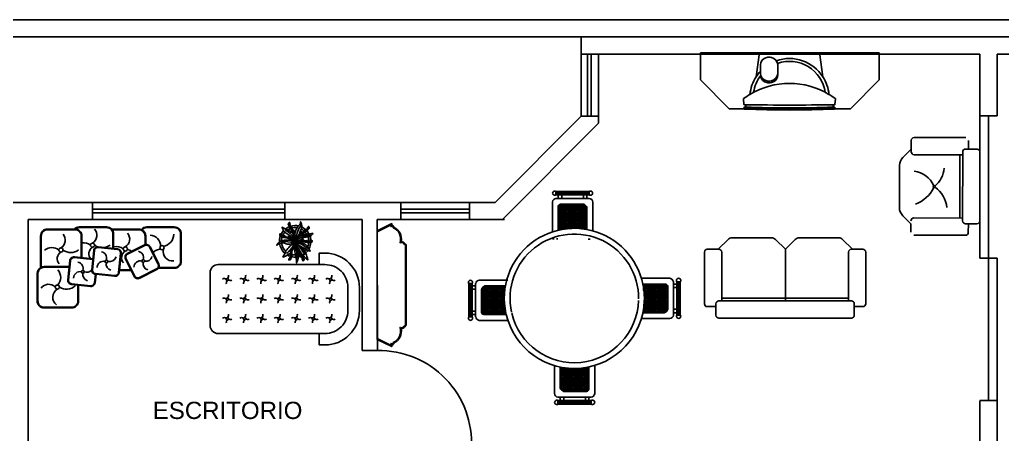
# Model space of a CAD drawing. Extents: x 130 to 509, y 87 to 225.
# Drawn here: x 335.22 to 343.78, y 142.11 to 145.71 of the extents above; entities that cross this region are included whole.
import ezdxf

# ---------------------------------------------------------------- set-up
doc = ezdxf.new("R2010")
doc.units = 0
doc.header["$LTSCALE"] = 7
for name, color, linetype in [('02', 2, 'CONTINUOUS'), ('03', 3, 'CONTINUOUS'), ('06', 6, 'CONTINUOUS'), ('20', 2, 'CONTINUOUS')]:
    doc.layers.add(name, color=color, linetype=linetype)
doc.styles.add('ARIAL', font='arial.ttf', dxfattribs={"height": 0.075})

msp = doc.modelspace()

# ---------------------------------------------------------------- linework, layer by layer
at = {"layer": '02'}
for p, q in [((343.4636, 144.6876), (343.0136, 144.6886)), ((342.9886, 144.6637), (342.9884, 144.5826)), ((343.4884, 144.5875), (343.4886, 144.6625)), ((342.987, 144.5859), (342.9161, 144.5153)), ((342.9884, 144.5826), (342.9883, 144.5637)), ((343.0133, 144.5386), (343.4383, 144.5376)), ((343.4126, 144.5377), (343.4113, 143.9877)), ((343.4376, 144.5626), (343.4363, 143.9626)), ((343.4887, 144.5875), (343.4627, 144.5876)), ((343.5627, 144.5872), (343.4887, 144.5875)), ((343.5863, 143.9623), (343.5876, 144.5622)), ((342.8867, 144.4447), (342.8858, 144.0789)), ((342.9862, 143.9366), (342.915, 144.0082)), ((342.986, 143.8637), (342.9862, 143.9366)), ((343.0113, 143.9886), (343.4363, 143.9876)), ((343.4612, 143.9376), (343.4862, 143.9375)), ((343.4862, 143.9375), (343.486, 143.8625)), ((343.4862, 143.9375), (343.5612, 143.9374)), ((343.461, 143.8376), (343.011, 143.8386))]:
    msp.add_line(p, q, dxfattribs=at)
msp.add_circle((343.1885, 144.2608), 0.00869, dxfattribs=at)
for centre, radius, start, end in [((343.0136, 144.6636), 0.025, 89.87005, 179.87005), ((342.9867, 144.4444), 0.1, 134.87005, 179.87005), ((343.0133, 144.5636), 0.025, 179.87005, 269.87005), ((343.4626, 144.5626), 0.025, 89.81168, 179.87005), ((343.5626, 144.5622), 0.025, 359.87005, 89.81168), ((342.9853, 144.1783), 0.2193, 24.36303, 82.32776), ((343.0442, 144.4441), 0.2333, 310.33661, 354.29057), ((343.0568, 144.0557), 0.2437, 5.79607, 55.25506), ((342.9304, 144.3742), 0.2819, 289.76113, 334.49819), ((342.9858, 144.0787), 0.1, 179.87005, 224.87005), ((343.0113, 143.9636), 0.025, 89.87005, 179.87005), ((343.4613, 143.9626), 0.025, 179.87005, 269.87005), ((343.5613, 143.9624), 0.025, 269.87005, 359.87005), ((343.461, 143.8626), 0.025, 269.87005, 359.87005)]:
    msp.add_arc(centre, radius, start, end, dxfattribs=at)
at = {"layer": '03'}
for p, q in [((340.1695, 145.4141), (340.1695, 144.8741)), ((340.1995, 145.4141), (340.1995, 144.8741)), ((343.5864, 144.8786), (343.5864, 143.6391)), ((343.6614, 142.3996), (343.6614, 144.8786)), ((343.6614, 144.8786), (343.6614, 143.6391)), ((335.8549, 144.0641), (337.532, 144.0641)), ((335.8549, 144.0341), (337.532, 144.0341)), ((338.5415, 144.0641), (339.1415, 144.0641)), ((338.5415, 144.0341), (339.1415, 144.0341)), ((343.6614, 143.6391), (343.5864, 143.6391)), ((343.6239, 143.6391), (343.7364, 143.6391)), ((343.7364, 142.3996), (343.7364, 143.6391))]:
    msp.add_line(p, q, dxfattribs=at)
at = {"layer": '06'}
for p, q in [((323.6564, 145.7141), (348.7064, 145.7141)), ((332.2264, 145.5641), (348.5564, 145.5641)), ((340.1144, 145.5641), (340.1144, 145.4141)), ((340.1144, 145.4141), (340.2647, 145.4141)), ((340.2644, 145.4141), (343.5864, 145.4141)), ((343.5864, 144.8786), (343.5864, 145.4141)), ((343.7364, 145.4141), (346.5864, 145.4141)), ((343.7364, 144.8786), (343.7364, 145.4141)), ((339.3644, 144.1241), (340.1144, 144.8741)), ((340.1144, 144.8741), (340.2647, 144.8741)), ((340.2644, 144.8741), (340.2644, 144.812)), ((343.7364, 144.8786), (343.5864, 144.8786)), ((339.4265, 143.9741), (340.2644, 144.812)), ((335.8549, 144.1241), (332.2264, 144.1241)), ((335.8549, 143.9741), (335.8549, 144.1241)), ((337.532, 143.9741), (337.532, 144.1241)), ((338.5415, 144.1241), (337.532, 144.1241)), ((338.5415, 143.9741), (338.5415, 144.1241)), ((339.1415, 143.9741), (339.1415, 144.1241)), ((339.3644, 144.1241), (339.1415, 144.1241)), ((335.8549, 143.9741), (335.2964, 143.9741)), ((335.2964, 143.9741), (335.2964, 141.8441)), ((338.2064, 143.9741), (337.532, 143.9741)), ((338.2064, 143.9741), (338.2064, 142.8341)), ((338.5415, 143.9741), (338.3364, 143.9741)), ((339.4265, 143.9741), (339.1415, 143.9741)), ((339.445, 143.9741), (339.1415, 143.9741)), ((338.3364, 142.8341), (338.2064, 142.8341)), ((343.5864, 142.3996), (343.7364, 142.3996)), ((343.5864, 141.8613), (343.5864, 142.3969)), ((343.7364, 141.8641), (343.7364, 142.3996))]:
    msp.add_line(p, q, dxfattribs=at)
at = {"layer": '20'}
for p, q in [((340.1144, 145.4141), (340.1144, 144.8741)), ((340.2647, 144.8741), (340.2647, 145.4141)), ((342.7093, 145.426), (341.1515, 145.426)), ((341.1515, 145.426), (341.1515, 145.1891)), ((341.6363, 145.216), (341.663, 145.4087)), ((341.6804, 145.4258), (341.6804, 145.4141)), ((341.6854, 145.4141), (341.6804, 145.4141)), ((341.6854, 145.4141), (341.6854, 145.426)), ((341.6954, 145.426), (341.6854, 145.426)), ((341.6954, 145.426), (341.6954, 145.4141)), ((341.7004, 145.4141), (341.6954, 145.4141)), ((341.7004, 145.4141), (341.7004, 145.426)), ((341.7104, 145.426), (341.7004, 145.426)), ((341.7104, 145.426), (341.7104, 145.4141)), ((341.7154, 145.4141), (341.7104, 145.4141)), ((341.7154, 145.4141), (341.7154, 145.426)), ((341.7254, 145.426), (341.7154, 145.426)), ((341.7254, 145.4141), (341.7254, 145.426)), ((341.7304, 145.4141), (341.7254, 145.4141)), ((341.7304, 145.4141), (341.7304, 145.426)), ((341.7404, 145.426), (341.7304, 145.426)), ((341.7404, 145.4141), (341.7404, 145.426)), ((341.7454, 145.4141), (341.7404, 145.4141)), ((341.7454, 145.4141), (341.7454, 145.426)), ((341.7554, 145.426), (341.7454, 145.426)), ((341.7554, 145.4141), (341.7554, 145.426)), ((341.7604, 145.4141), (341.7554, 145.4141)), ((341.7604, 145.4141), (341.7604, 145.426)), ((341.7704, 145.426), (341.7604, 145.426)), ((341.7704, 145.4141), (341.7704, 145.426)), ((341.7754, 145.4141), (341.7704, 145.4141)), ((341.7754, 145.4141), (341.7754, 145.426)), ((341.7854, 145.426), (341.7754, 145.426)), ((341.7854, 145.4141), (341.7854, 145.426)), ((341.7904, 145.4141), (341.7854, 145.4141)), ((341.7904, 145.4141), (341.7904, 145.426)), ((341.8004, 145.426), (341.7904, 145.426)), ((341.8004, 145.4141), (341.8004, 145.426)), ((341.8054, 145.4141), (341.8004, 145.4141)), ((341.8054, 145.4141), (341.8054, 145.426)), ((341.8154, 145.426), (341.8054, 145.426)), ((341.8154, 145.4141), (341.8154, 145.426)), ((341.8204, 145.4141), (341.8154, 145.4141)), ((341.8204, 145.4141), (341.8204, 145.426)), ((341.8304, 145.426), (341.8204, 145.426)), ((341.8304, 145.4141), (341.8304, 145.426)), ((341.8354, 145.4141), (341.8304, 145.4141)), ((341.8354, 145.4141), (341.8354, 145.426)), ((341.8454, 145.426), (341.8354, 145.426)), ((341.8454, 145.4141), (341.8454, 145.426)), ((341.8504, 145.4141), (341.8454, 145.4141)), ((341.8504, 145.4141), (341.8504, 145.426)), ((341.8604, 145.426), (341.8504, 145.426)), ((341.8604, 145.4141), (341.8604, 145.426)), ((341.8654, 145.4141), (341.8604, 145.4141)), ((341.8654, 145.4141), (341.8654, 145.426)), ((341.8754, 145.426), (341.8654, 145.426)), ((341.8754, 145.4141), (341.8754, 145.426)), ((341.8804, 145.4141), (341.8754, 145.4141)), ((341.8804, 145.4141), (341.8804, 145.426)), ((341.8904, 145.426), (341.8804, 145.426)), ((341.8904, 145.4141), (341.8904, 145.426)), ((341.8954, 145.4141), (341.8904, 145.4141)), ((341.8954, 145.4141), (341.8954, 145.426)), ((341.9054, 145.426), (341.8954, 145.426)), ((341.9054, 145.4141), (341.9054, 145.426)), ((341.9104, 145.4141), (341.9054, 145.4141)), ((341.9104, 145.4141), (341.9104, 145.426)), ((341.9204, 145.426), (341.9104, 145.426)), ((341.9204, 145.4141), (341.9204, 145.426)), ((341.9254, 145.4141), (341.9204, 145.4141)), ((341.9254, 145.4141), (341.9254, 145.426)), ((341.9354, 145.426), (341.9254, 145.426)), ((341.9354, 145.4141), (341.9354, 145.426)), ((341.9404, 145.4141), (341.9354, 145.4141)), ((341.9404, 145.4141), (341.9404, 145.426)), ((341.9504, 145.426), (341.9404, 145.426)), ((341.9504, 145.4141), (341.9504, 145.426)), ((341.9554, 145.4141), (341.9504, 145.4141)), ((341.9554, 145.4141), (341.9554, 145.426)), ((341.9654, 145.426), (341.9554, 145.426)), ((341.9654, 145.4141), (341.9654, 145.426)), ((341.9654, 145.4141), (341.9654, 145.426)), ((341.9704, 145.4141), (341.9654, 145.4141)), ((341.9704, 145.4141), (341.9704, 145.426)), ((341.9804, 145.426), (341.9704, 145.426)), ((341.9804, 145.4141), (341.9804, 145.426)), ((341.9854, 145.4141), (341.9804, 145.4141)), ((341.9854, 145.4141), (341.9854, 145.426)), ((341.9954, 145.426), (341.9854, 145.426)), ((341.9954, 145.4141), (341.9954, 145.426)), ((342.0004, 145.4141), (341.9954, 145.4141)), ((342.0004, 145.4141), (342.0004, 145.426)), ((342.0104, 145.426), (342.0004, 145.426)), ((342.0104, 145.4141), (342.0104, 145.426)), ((342.0154, 145.4141), (342.0104, 145.4141)), ((342.0154, 145.4141), (342.0154, 145.426)), ((342.0254, 145.426), (342.0154, 145.426)), ((342.0254, 145.4141), (342.0254, 145.426)), ((342.0304, 145.4141), (342.0254, 145.4141)), ((342.0304, 145.4141), (342.0304, 145.426)), ((342.0404, 145.426), (342.0304, 145.426)), ((342.0404, 145.4141), (342.0404, 145.426)), ((342.0454, 145.4141), (342.0404, 145.4141)), ((342.0454, 145.4141), (342.0454, 145.426)), ((342.0554, 145.426), (342.0454, 145.426)), ((342.0554, 145.4141), (342.0554, 145.426)), ((342.0604, 145.4141), (342.0554, 145.4141)), ((342.0604, 145.4141), (342.0604, 145.426)), ((342.0704, 145.426), (342.0604, 145.426)), ((342.0704, 145.4141), (342.0704, 145.426)), ((342.0754, 145.4141), (342.0704, 145.4141)), ((342.0754, 145.4141), (342.0754, 145.426)), ((342.0854, 145.426), (342.0754, 145.426)), ((342.0854, 145.4141), (342.0854, 145.426)), ((342.0904, 145.4141), (342.0854, 145.4141)), ((342.0904, 145.4141), (342.0904, 145.426)), ((342.1004, 145.426), (342.0904, 145.426)), ((342.1004, 145.4141), (342.1004, 145.426)), ((342.1054, 145.4141), (342.1004, 145.4141)), ((342.1054, 145.4141), (342.1054, 145.426)), ((342.1154, 145.426), (342.1054, 145.426)), ((342.1154, 145.4141), (342.1154, 145.426)), ((342.1204, 145.4141), (342.1154, 145.4141)), ((342.1204, 145.4141), (342.1204, 145.426)), ((342.1304, 145.426), (342.1204, 145.426)), ((342.1304, 145.4141), (342.1304, 145.426)), ((342.1354, 145.4141), (342.1304, 145.4141)), ((342.1354, 145.4141), (342.1354, 145.426)), ((342.1454, 145.426), (342.1354, 145.426)), ((342.1454, 145.4141), (342.1454, 145.426)), ((342.1504, 145.4141), (342.1454, 145.4141)), ((342.1504, 145.4141), (342.1504, 145.426)), ((342.1604, 145.426), (342.1504, 145.426)), ((342.1604, 145.4141), (342.1604, 145.426)), ((342.1654, 145.4141), (342.1604, 145.4141)), ((342.1654, 145.4141), (342.1654, 145.426)), ((342.1654, 145.426), (342.1754, 145.426)), ((342.173, 145.426), (342.1729, 145.426)), ((342.1754, 145.4141), (342.1754, 145.426)), ((342.1804, 145.4141), (342.1754, 145.4141)), ((342.1804, 145.4141), (342.1804, 145.4246)), ((342.2195, 145.216), (342.1928, 145.4087)), ((342.7093, 145.1891), (342.7093, 145.426)), ((341.6754, 145.3178), (341.6754, 145.2498)), ((341.8254, 145.3178), (341.8254, 145.2498)), ((341.8274, 145.3296), (341.8274, 145.2372)), ((341.1515, 145.1891), (341.4015, 144.9391)), ((342.4593, 144.9391), (342.7093, 145.1891)), ((341.528, 145.0259), (341.5313, 144.9758)), ((342.3278, 145.0259), (342.3245, 144.9758)), ((341.4015, 144.9391), (342.4593, 144.9391)), ((341.5328, 144.9519), (341.5338, 144.9378)), ((341.5464, 144.974), (341.5477, 144.954)), ((342.3094, 144.974), (342.308, 144.954)), ((342.3229, 144.9518), (342.322, 144.9378)), ((340.2644, 144.8741), (340.2644, 144.8141)), ((339.8938, 144.1891), (339.8938, 144.2191)), ((339.8938, 144.2191), (340.1838, 144.2191)), ((339.8938, 144.2181), (340.1838, 144.2181)), ((339.8938, 144.2171), (340.1838, 144.2171)), ((339.8938, 144.2141), (340.1838, 144.2141)), ((339.8938, 144.2091), (340.1838, 144.2091)), ((339.8938, 144.1991), (340.1838, 144.1991)), ((339.8938, 144.1941), (340.1838, 144.1941)), ((339.8938, 144.1911), (340.1838, 144.1911)), ((339.8938, 144.1901), (340.1838, 144.1901)), ((339.8938, 144.1891), (340.1838, 144.1891)), ((339.9138, 144.1591), (339.9138, 144.1891)), ((339.9438, 144.1591), (339.9438, 144.1891)), ((340.1338, 144.1591), (340.1338, 144.1891)), ((340.1638, 144.1591), (340.1638, 144.1891)), ((340.1838, 144.1891), (340.1838, 144.2191)), ((335.8549, 144.1241), (337.532, 144.1241)), ((338.5415, 144.1241), (339.1415, 144.1241)), ((339.8638, 143.8682), (339.8638, 144.1291)), ((339.8938, 144.1591), (340.1838, 144.1591)), ((339.9138, 143.8822), (339.9138, 144.0888)), ((339.9155, 144.0941), (340.1551, 144.0941)), ((339.9238, 143.8845), (339.9238, 144.1046)), ((339.9341, 144.1091), (340.1338, 144.1091)), ((339.9388, 143.8876), (339.9388, 144.1091)), ((339.9538, 143.8902), (339.9538, 144.1091)), ((339.9688, 143.8925), (339.9688, 144.1091)), ((339.9838, 143.8945), (339.9838, 144.1091)), ((339.9988, 143.896), (339.9988, 144.1091)), ((340.0138, 143.8972), (340.0138, 144.1091)), ((340.0288, 143.898), (340.0288, 144.1091)), ((340.0438, 143.8984), (340.0438, 144.1091)), ((340.0588, 143.8984), (340.0588, 144.1091)), ((340.0738, 143.8981), (340.0738, 144.1091)), ((340.0888, 143.8974), (340.0888, 144.1091)), ((340.1038, 143.8964), (340.1038, 144.1091)), ((340.1188, 143.895), (340.1188, 144.1091)), ((340.1338, 143.8932), (340.1338, 144.1091)), ((340.1488, 143.891), (340.1488, 144.1004)), ((340.2138, 143.877), (340.2138, 144.1291)), ((339.9138, 144.0791), (340.1638, 144.0791)), ((339.9138, 144.0641), (340.1638, 144.0641)), ((339.9138, 144.0491), (340.1638, 144.0491)), ((339.9138, 144.0341), (340.1638, 144.0341)), ((339.9138, 144.0191), (340.1638, 144.0191)), ((339.9138, 144.0041), (340.1638, 144.0041)), ((340.1638, 143.8884), (340.1638, 144.0791)), ((335.8549, 143.9741), (337.532, 143.9741)), ((337.438, 143.9741), (337.438, 143.9741)), ((338.1546, 143.9741), (338.1292, 143.9741)), ((338.3364, 143.9741), (338.3375, 142.8341)), ((338.5415, 143.9741), (339.1415, 143.9741)), ((339.9138, 143.9891), (340.1638, 143.9891)), ((339.9138, 143.9741), (340.1638, 143.9741)), ((339.9138, 143.9591), (340.1638, 143.9591)), ((339.9138, 143.9441), (340.1638, 143.9441)), ((339.9138, 143.9291), (340.1638, 143.9291)), ((339.9138, 143.9141), (340.1638, 143.9141)), ((339.9138, 143.8991), (340.1638, 143.8991)), ((339.8648, 143.8074), (339.8772, 143.8074)), ((339.8978, 143.8074), (339.9102, 143.8074)), ((340.1741, 143.8032), (340.1906, 143.8032)), ((341.3072, 143.7158), (341.3932, 143.8019)), ((341.7707, 143.8165), (341.4286, 143.8165)), ((341.8922, 143.7158), (341.8061, 143.8019)), ((341.8922, 143.7158), (341.9782, 143.8019)), ((342.3557, 143.8165), (342.0136, 143.8165)), ((342.4772, 143.7158), (342.3911, 143.8019)), ((341.1872, 143.2415), (341.1872, 143.6915)), ((341.2122, 143.7165), (341.3122, 143.7165)), ((341.3372, 143.6915), (341.3372, 143.2665)), ((341.8922, 143.2665), (341.8922, 143.7158)), ((342.4422, 143.6915), (342.4422, 143.2665)), ((342.5672, 143.7165), (342.4672, 143.7165)), ((342.5922, 143.2415), (342.5922, 143.6915)), ((339.164, 143.4173), (339.134, 143.4173)), ((339.134, 143.1273), (339.134, 143.4173)), ((339.135, 143.1273), (339.135, 143.4173)), ((339.136, 143.1273), (339.136, 143.4173)), ((339.139, 143.1273), (339.139, 143.4173)), ((339.144, 143.1273), (339.144, 143.4173)), ((339.154, 143.1273), (339.154, 143.4173)), ((339.159, 143.1273), (339.159, 143.4173)), ((339.162, 143.1273), (339.162, 143.4173)), ((339.163, 143.1273), (339.163, 143.4173)), ((339.164, 143.1273), (339.164, 143.4173)), ((339.194, 143.3973), (339.164, 143.3973)), ((339.194, 143.1273), (339.194, 143.4173)), ((339.4731, 143.4473), (339.224, 143.4473)), ((339.4534, 143.3973), (339.274, 143.3973)), ((339.274, 143.1473), (339.274, 143.3973)), ((339.289, 143.1473), (339.289, 143.3973)), ((339.304, 143.1473), (339.304, 143.3973)), ((339.319, 143.1473), (339.319, 143.3973)), ((339.334, 143.1473), (339.334, 143.3973)), ((339.349, 143.1473), (339.349, 143.3973)), ((339.364, 143.1473), (339.364, 143.3973)), ((339.379, 143.1473), (339.379, 143.3973)), ((339.394, 143.1473), (339.394, 143.3973)), ((339.409, 143.1473), (339.409, 143.3973)), ((339.424, 143.1473), (339.424, 143.3973)), ((339.439, 143.1473), (339.439, 143.3973)), ((340.6379, 143.4635), (340.887, 143.4635)), ((340.6506, 143.4135), (340.8467, 143.4135)), ((340.6506, 143.4035), (340.8625, 143.4035)), ((340.657, 143.4135), (340.657, 143.3585)), ((340.672, 143.4135), (340.672, 143.1635)), ((340.687, 143.4135), (340.687, 143.1635)), ((340.702, 143.4135), (340.702, 143.1635)), ((340.717, 143.4135), (340.717, 143.1635)), ((340.732, 143.4135), (340.732, 143.1635)), ((340.747, 143.4135), (340.747, 143.1635)), ((340.762, 143.4135), (340.762, 143.1635)), ((340.777, 143.4135), (340.777, 143.1635)), ((340.792, 143.4135), (340.792, 143.1635)), ((340.807, 143.4135), (340.807, 143.1635)), ((340.822, 143.4135), (340.822, 143.1635)), ((340.837, 143.4135), (340.837, 143.1635)), ((340.852, 143.4118), (340.852, 143.1722)), ((340.917, 143.4335), (340.917, 143.1435)), ((340.917, 143.4135), (340.947, 143.4135)), ((340.947, 143.4335), (340.977, 143.4335)), ((340.947, 143.4335), (340.947, 143.1435)), ((340.948, 143.4335), (340.948, 143.1435)), ((340.949, 143.4335), (340.949, 143.1435)), ((340.952, 143.4335), (340.952, 143.1435)), ((340.957, 143.4335), (340.957, 143.1435)), ((340.967, 143.4335), (340.967, 143.1435)), ((340.972, 143.4335), (340.972, 143.1435)), ((340.975, 143.4335), (340.975, 143.1435)), ((340.976, 143.4335), (340.976, 143.1435)), ((340.977, 143.4335), (340.977, 143.1435)), ((339.194, 143.3673), (339.164, 143.3673)), ((339.244, 143.1676), (339.244, 143.3673)), ((339.4487, 143.3673), (339.244, 143.3673)), ((339.4469, 143.3523), (339.244, 143.3523)), ((339.4455, 143.3373), (339.244, 143.3373)), ((339.4445, 143.3223), (339.244, 143.3223)), ((339.4508, 143.3823), (339.2528, 143.3823)), ((339.259, 143.1489), (339.259, 143.3885)), ((340.6553, 143.3885), (340.867, 143.3885)), ((340.657, 143.3735), (340.867, 143.3735)), ((340.657, 143.3585), (340.867, 143.3585)), ((340.657, 143.3435), (340.867, 143.3435)), ((340.6623, 143.3285), (340.867, 143.3285)), ((340.6631, 143.3135), (340.867, 143.3135)), ((340.867, 143.3931), (340.867, 143.1935)), ((340.917, 143.3835), (340.947, 143.3835)), ((339.4439, 143.3073), (339.244, 143.3073)), ((339.4436, 143.2923), (339.244, 143.2923)), ((339.4437, 143.2773), (339.244, 143.2773)), ((339.4442, 143.2623), (339.244, 143.2623)), ((339.445, 143.2473), (339.244, 143.2473)), ((339.4462, 143.2323), (339.244, 143.2323)), ((340.6615, 143.2385), (340.867, 143.2385)), ((340.6626, 143.2535), (340.867, 143.2535)), ((340.6633, 143.2685), (340.867, 143.2685)), ((340.6635, 143.2985), (340.867, 143.2985)), ((340.6636, 143.2835), (340.867, 143.2835)), ((341.2872, 143.2165), (341.2872, 143.2415)), ((341.3122, 143.2665), (342.4672, 143.2665)), ((341.3372, 143.2915), (342.4422, 143.2915)), ((342.4922, 143.2415), (342.4922, 143.2165)), ((339.194, 143.1773), (339.164, 143.1773)), ((339.194, 143.1473), (339.164, 143.1473)), ((339.4478, 143.2173), (339.244, 143.2173)), ((339.4497, 143.2023), (339.244, 143.2023)), ((339.452, 143.1873), (339.244, 143.1873)), ((339.4548, 143.1723), (339.244, 143.1723)), ((339.4604, 143.1573), (339.2485, 143.1573)), ((339.4604, 143.1473), (339.2643, 143.1473)), ((340.6506, 143.1635), (340.837, 143.1635)), ((340.6536, 143.1785), (340.8582, 143.1785)), ((340.6561, 143.1935), (340.867, 143.1935)), ((340.657, 143.199), (340.657, 143.1635)), ((340.6583, 143.2085), (340.867, 143.2085)), ((340.6601, 143.2235), (340.867, 143.2235)), ((340.917, 143.1935), (340.947, 143.1935)), ((340.917, 143.1635), (340.947, 143.1635)), ((340.947, 143.1435), (340.977, 143.1435)), ((341.2872, 143.2165), (341.2122, 143.2165)), ((341.2872, 143.1415), (341.2872, 143.2165)), ((342.4922, 143.2165), (342.4922, 143.1415)), ((342.4922, 143.2165), (342.5672, 143.2165)), ((339.164, 143.1273), (339.134, 143.1273)), ((339.4731, 143.0973), (339.224, 143.0973)), ((340.6379, 143.1135), (340.887, 143.1135)), ((342.4672, 143.1165), (341.3122, 143.1165)), ((339.8811, 142.7034), (339.8811, 142.4584)), ((339.9311, 142.6909), (339.9311, 142.5084)), ((340.1811, 142.6734), (339.9311, 142.6734)), ((340.1811, 142.6584), (339.9311, 142.6584)), ((340.1811, 142.6434), (339.9311, 142.6434)), ((340.1811, 142.6284), (339.9311, 142.6284)), ((339.9461, 142.688), (339.9461, 142.4871)), ((339.9611, 142.6855), (339.9611, 142.4784)), ((339.9761, 142.6834), (339.9761, 142.4784)), ((339.9911, 142.6817), (339.9911, 142.4784)), ((340.0061, 142.6803), (340.0061, 142.4784)), ((340.0211, 142.6793), (340.0211, 142.4784)), ((340.0361, 142.6787), (340.0361, 142.4784)), ((340.0511, 142.6785), (340.0511, 142.4784)), ((340.0661, 142.6786), (340.0661, 142.4784)), ((340.0811, 142.6791), (340.0811, 142.4784)), ((340.0961, 142.6799), (340.0961, 142.4784)), ((340.1111, 142.6812), (340.1111, 142.4784)), ((340.1261, 142.6828), (340.1261, 142.4784)), ((340.1411, 142.6848), (340.1411, 142.4784)), ((340.1561, 142.6871), (340.1561, 142.4784)), ((340.1711, 142.6899), (340.1711, 142.4829)), ((340.1811, 142.6919), (340.1811, 142.4987)), ((340.2311, 142.7048), (340.2311, 142.4584)), ((340.1811, 142.6134), (339.9311, 142.6134)), ((340.1811, 142.5984), (339.9311, 142.5984)), ((340.1811, 142.5834), (339.9311, 142.5834)), ((340.1811, 142.5684), (339.9311, 142.5684)), ((340.1811, 142.5534), (339.9311, 142.5534)), ((340.1811, 142.5384), (339.9311, 142.5384)), ((340.1811, 142.5234), (339.9311, 142.5234)), ((340.1811, 142.5084), (339.9311, 142.5084)), ((340.1794, 142.4934), (339.9398, 142.4934)), ((340.1607, 142.4784), (339.9611, 142.4784)), ((340.2011, 142.4284), (339.9111, 142.4284)), ((339.9111, 142.3984), (339.9111, 142.3684)), ((340.2011, 142.3984), (339.9111, 142.3984)), ((340.2011, 142.3974), (339.9111, 142.3974)), ((340.2011, 142.3964), (339.9111, 142.3964)), ((340.2011, 142.3934), (339.9111, 142.3934)), ((340.2011, 142.3884), (339.9111, 142.3884)), ((340.2011, 142.3784), (339.9111, 142.3784)), ((340.2011, 142.3734), (339.9111, 142.3734)), ((340.2011, 142.3704), (339.9111, 142.3704)), ((339.9311, 142.4284), (339.9311, 142.3984)), ((339.9611, 142.4284), (339.9611, 142.3984)), ((340.1511, 142.4284), (340.1511, 142.3984)), ((340.1811, 142.4284), (340.1811, 142.3984)), ((340.2011, 142.3984), (340.2011, 142.3684)), ((340.2011, 142.3694), (339.9111, 142.3694)), ((340.2011, 142.3684), (339.9111, 142.3684))]:
    msp.add_line(p, q, dxfattribs=at)
for points in [[(337.6249, 143.7825, 0.157105), (337.5997, 143.8756, -0.104349), (337.5652, 143.9368, 0.179677), (337.5629, 143.9397, 0.208387), (337.5617, 143.9358, 0.103963), (337.5968, 143.8734, -0.152999), (337.6213, 143.7849, -0.160083)], [(337.5645, 143.9382, -0.2377), (337.5664, 143.9445, 0.050745), (337.5699, 143.9308, -0.110108), (337.5744, 143.9167, -0.087707), (337.572, 143.9189)], [(337.5743, 143.9173, 0.171279), (337.578, 143.9162, 0.553418), (337.5779, 143.9191, -0.373235), (337.5782, 143.9253, 0.388854), (337.5759, 143.9289, -0.556425), (337.5766, 143.9342, 0.424909), (337.577, 143.9386, -0.475919), (337.5753, 143.9436, 0.235862), (337.574, 143.9467, -0.346374), (337.5728, 143.9485, 0.137601), (337.5725, 143.9494, 0.407602), (337.571, 143.949, 0.053592), (337.5699, 143.9474, -0.029999), (337.5679, 143.9453, 0.020786), (337.5673, 143.9448, 0.017076), (337.5666, 143.9433)], [(337.5791, 143.9047, -0.265003), (337.5793, 143.912, 0.050745), (337.5855, 143.8993, -0.110108), (337.5928, 143.8864, -0.133478), (337.5888, 143.8893)], [(337.5927, 143.887, 0.171279), (337.5965, 143.8867, 0.553418), (337.5958, 143.8895, -0.373235), (337.5948, 143.8956, 0.388854), (337.5918, 143.8987, -0.556425), (337.5914, 143.9041, 0.424909), (337.5909, 143.9085, -0.475919), (337.5882, 143.9129, 0.235862), (337.5863, 143.9157, -0.346374), (337.5847, 143.9172, 0.137601), (337.5842, 143.918, 0.407602), (337.5828, 143.9173, 0.053592), (337.5821, 143.9156, -0.029999), (337.5806, 143.9131, 0.020786), (337.5802, 143.9124, 0.017076), (337.5797, 143.9108)], [(337.6419, 143.8144, 0.004947), (337.668, 143.8775, 0.285927), (337.6689, 143.9551, -0.243548), (337.6454, 143.9146, 0.225409), (337.6202, 143.8288)], [(337.6247, 143.7804, -0.106463), (337.6577, 143.9028, 0.254452), (337.67, 143.9318, 0.254452)], [(337.7253, 143.886, -0.171279), (337.7215, 143.8865, -0.553418), (337.7228, 143.8891, 0.373235), (337.7249, 143.8949, -0.388854), (337.7285, 143.8973, 0.556425), (337.73, 143.9025, -0.424909), (337.7314, 143.9067, 0.475919), (337.7349, 143.9105, -0.235862), (337.7373, 143.9129, 0.346374), (337.7392, 143.914, -0.137601), (337.7397, 143.9148, -0.407602), (337.741, 143.9138, -0.053592), (337.7414, 143.9119, 0.029999), (337.7424, 143.9092, -0.020786), (337.7426, 143.9085, -0.017076), (337.7427, 143.9068)], [(338.3369, 142.9391), (338.4565, 142.8793), (338.4565, 142.8965, 0.954083), (338.4748, 142.9044, 0.386228), (338.5358, 143.0354, 0.412227), (338.5717, 143.0471, 0.239884), (338.5824, 143.0587), (338.5824, 143.7495, 0.239884), (338.5717, 143.7611, 0.412227), (338.5358, 143.7728, 0.386228), (338.4748, 143.9039, 0.954083), (338.4565, 143.9117), (338.4565, 143.9289), (338.3369, 143.8691)], [(335.4037, 143.5565), (335.4037, 143.8321, -0.414214), (335.4637, 143.8921), (335.6969, 143.8921, -0.414214)], [(335.4097, 143.5596), (335.4097, 143.8321, -0.414214), (335.4637, 143.8861), (335.7037, 143.8861, -0.414214), (335.7577, 143.8321), (335.7577, 143.6426)], [(335.6969, 143.8921, -0.203845), (335.7401, 143.9105), (335.9801, 143.9105, -0.203845), (336.0234, 143.8921)], [(335.6969, 143.8921), (335.7037, 143.8921, -0.414214), (335.7637, 143.8321), (335.7637, 143.6419)], [(335.7057, 143.8921, -0.174731), (335.7401, 143.9045), (335.9801, 143.9045, -0.414214), (336.0341, 143.8505), (336.0341, 143.7236)], [(336.0234, 143.8921), (336.2597, 143.8921, -0.094637), (336.2818, 143.8879)], [(336.0234, 143.8921, -0.193989), (336.0401, 143.8505), (336.0401, 143.723)], [(336.0284, 143.8861), (336.2597, 143.8861, -0.414214), (336.3137, 143.8321), (336.3137, 143.7558)], [(336.2818, 143.8879, -0.228344), (336.3288, 143.9105), (336.5688, 143.9105, -0.414214), (336.6288, 143.8505), (336.6288, 143.6105, -0.414214), (336.5688, 143.5505), (336.43, 143.5505)], [(336.2818, 143.8879, -0.307522), (336.3197, 143.8321), (336.3197, 143.7573)], [(336.2865, 143.8842, -0.228344), (336.3288, 143.9045), (336.5688, 143.9045, -0.414214), (336.6228, 143.8505), (336.6228, 143.6105, -0.414214), (336.5688, 143.5565), (336.4335, 143.5565)], [(337.6213, 143.7849, 0.111316), (337.5593, 143.8153, -0.104349), (337.492, 143.8359, 0.136677), (337.4866, 143.8367, 0.148775), (337.4903, 143.8327, 0.103963), (337.5587, 143.8118, -0.117548), (337.6222, 143.7795, -0.160083)], [(337.4906, 143.8364, -0.2377), (337.4876, 143.8423, 0.050745), (337.4996, 143.8348, -0.110108), (337.5126, 143.8276, -0.087707), (337.5093, 143.8275)], [(337.5121, 143.828, 0.171279), (337.5155, 143.8298, 0.553418), (337.5135, 143.8318, -0.373235), (337.5095, 143.8365, 0.388854), (337.5052, 143.8375, -0.556425), (337.5021, 143.8418, 0.424909), (337.4993, 143.8453, -0.475919), (337.4947, 143.8477, 0.235862), (337.4917, 143.8491, -0.346374), (337.4895, 143.8495, 0.137601), (337.4887, 143.85, 0.407602), (337.4879, 143.8486, 0.053592), (337.4881, 143.8468, -0.029999), (337.4882, 143.8439, 0.020786), (337.4881, 143.8431, 0.017076), (337.4886, 143.8415)], [(337.6115, 143.7922, 0.152612), (337.551, 143.8512, -0.235391), (337.5078, 143.9075, 0.08539), (337.5693, 143.8787, -0.179352), (337.6181, 143.8218)], [(337.5463, 143.8187, 0.171279), (337.5493, 143.8212, 0.553418), (337.5468, 143.8227, -0.373235), (337.5419, 143.8265, 0.388854), (337.5376, 143.8266, -0.556425), (337.5336, 143.8302, 0.424909), (337.5302, 143.833, -0.475919), (337.5252, 143.8344, 0.235862), (337.5219, 143.8352, -0.346374), (337.5197, 143.8351, 0.137601), (337.5188, 143.8354, 0.407602), (337.5183, 143.8339, 0.053592), (337.519, 143.8321, -0.029999), (337.5196, 143.8293, 0.020786), (337.5197, 143.8285, 0.017076), (337.5205, 143.8271)], [(337.5243, 143.8222, -0.265003), (337.5193, 143.8276, 0.050745), (337.5327, 143.8227, -0.110108), (337.5468, 143.8184, -0.133478), (337.542, 143.8178)], [(337.586, 143.809, 0.171279), (337.5892, 143.8112, 0.553418), (337.5868, 143.8129, -0.373235), (337.5822, 143.817, 0.388854), (337.5779, 143.8175, -0.556425), (337.5742, 143.8214, 0.424909), (337.571, 143.8244, -0.475919), (337.5661, 143.8261, 0.235862), (337.5629, 143.8272, -0.346374), (337.5607, 143.8273, 0.137601), (337.5598, 143.8276, 0.407602), (337.5592, 143.8262, 0.053592), (337.5597, 143.8243, -0.029999), (337.5601, 143.8215, 0.020786), (337.5602, 143.8207, 0.017076), (337.5609, 143.8192)], [(337.6025, 143.8712, -0.26631), (337.6032, 143.8785, 0.050745), (337.6085, 143.8654, -0.110108), (337.6148, 143.852, -0.168963), (337.6104, 143.8562)], [(337.6147, 143.8526, 0.171279), (337.6185, 143.852, 0.553418), (337.618, 143.8548, -0.373235), (337.6175, 143.861, 0.388854), (337.6147, 143.8643, -0.556425), (337.6147, 143.8697, 0.424909), (337.6145, 143.8741, -0.475919), (337.6121, 143.8787, 0.235862), (337.6105, 143.8817, -0.346374), (337.6089, 143.8833, 0.137601), (337.6086, 143.8841, 0.407602), (337.6071, 143.8835, 0.053592), (337.6062, 143.8818, -0.029999), (337.6046, 143.8795, 0.020786), (337.6041, 143.8788, 0.017076), (337.6035, 143.8772)], [(337.7415, 143.9003, -0.104349), (337.6855, 143.8578, 0.160516), (337.6247, 143.7804, 0.160516)], [(337.7442, 143.898, -0.103963), (337.6873, 143.8547, 0.148652), (337.6306, 143.7856, 0.160083)], [(337.6322, 143.786, -0.143659), (337.7097, 143.8357, 0.055375), (337.7559, 143.8404, 0.055375)], [(337.6436, 143.8104, -0.275327), (337.7358, 143.8469, 0.082686), (337.775, 143.855, -0.225349), (337.7546, 143.8307, -0.048472), (337.7034, 143.8205, 0.065712), (337.6736, 143.8013, -0.016296), (337.6656, 143.7959)], [(337.6626, 143.8426, -0.171279), (337.6589, 143.8436, -0.553418), (337.6605, 143.8461, 0.373235), (337.6633, 143.8515, -0.388854), (337.6673, 143.8534, 0.556425), (337.6694, 143.8583, -0.424909), (337.6713, 143.8623, 0.475919), (337.6754, 143.8656, -0.235862), (337.678, 143.8677, 0.346374), (337.68, 143.8685, -0.137601), (337.6807, 143.8692, -0.407602), (337.6818, 143.868, -0.053592), (337.682, 143.8661, 0.029999), (337.6826, 143.8633, -0.020786), (337.6828, 143.8626, -0.017076), (337.6826, 143.8609)], [(337.6812, 143.8549, 0.26631), (337.6835, 143.8619, -0.050745), (337.6733, 143.8519, 0.110108), (337.6622, 143.8422, 0.168963), (337.668, 143.8443)], [(337.6965, 143.8655, -0.171279), (337.6929, 143.8668, -0.553418), (337.6946, 143.8691, 0.373235), (337.6979, 143.8743, -0.388854), (337.7019, 143.8759, 0.556425), (337.7044, 143.8807, -0.424909), (337.7066, 143.8845, 0.475919), (337.7109, 143.8875, -0.235862), (337.7137, 143.8894, 0.346374), (337.7158, 143.8901, -0.137601), (337.7165, 143.8906, -0.407602), (337.7175, 143.8894, -0.053592), (337.7175, 143.8875, 0.029999), (337.7179, 143.8847, -0.020786), (337.7181, 143.8839, -0.017076), (337.7178, 143.8822)], [(337.716, 143.8764, 0.265003), (337.7187, 143.8832, -0.050745), (337.7079, 143.874, 0.110108), (337.6961, 143.8651, 0.133478), (337.7009, 143.8661)], [(337.7426, 143.9013, 0.2377), (337.7434, 143.9079, -0.050745), (337.7347, 143.8967, 0.110108), (337.7251, 143.8855, 0.087707), (337.7281, 143.8866)], [(336.1923, 143.5321), (336.143, 143.6296, -0.414214), (336.1589, 143.678), (336.3088, 143.7538, -0.414214), (336.3572, 143.7379), (336.433, 143.588, -0.281966), (336.43, 143.5505)], [(337.6127, 143.787, 0.086981), (337.5274, 143.7957, 0.27519), (337.4613, 143.7506, -0.282193), (337.5281, 143.7676, 0.24691), (337.6202, 143.7769)], [(337.6222, 143.7795, -0.085547), (337.5383, 143.7836, 0.133123), (337.4953, 143.7798, 0.133123)], [(337.6184, 143.7744, 0.099077), (337.5414, 143.7013, -0.060442), (337.5154, 143.6479, 0.151104), (337.5898, 143.6964)], [(337.5643, 143.814, -0.26631), (337.5598, 143.8198, 0.050745), (337.5727, 143.814, -0.110108), (337.5865, 143.8087, -0.168963), (337.5804, 143.8087)], [(337.6222, 143.7795, 0.142807), (337.5897, 143.6978, -0.104349), (337.5787, 143.6283, 0.243221), (337.5791, 143.6243, 0.266782), (337.5821, 143.627, 0.103963), (337.5933, 143.6977, -0.136366), (337.6229, 143.7744, -0.160083)], [(337.6207, 143.7592, 0.060076), (337.6184, 143.6945, -0.054246), (337.6339, 143.5975, 0.11749), (337.6525, 143.682)], [(337.6229, 143.7744, 0.156141), (337.6563, 143.6846, -0.104349), (337.6962, 143.6268, 0.136677), (337.7, 143.6227, 0.148775), (337.6996, 143.6282, 0.103963), (337.659, 143.6871, -0.160083), (337.6263, 143.7772, -0.160083)], [(337.6265, 143.7737, 0.105085), (337.7525, 143.7003, 0.297744), (337.6339, 143.7826)], [(337.6339, 143.7826, -0.094063), (337.6912, 143.7835, 0.103963), (337.7623, 143.7756, 0.148775), (337.7672, 143.7777, 0.136677), (337.7619, 143.7792, -0.104349), (337.692, 143.787, 0.098686), (337.6306, 143.7856, 0.160516)], [(337.665, 143.7918, -0.171279), (337.663, 143.7951, -0.553418), (337.6658, 143.7957, 0.373235), (337.6716, 143.7977, -0.388854), (337.6758, 143.7964, 0.556425), (337.6807, 143.7985, -0.424909), (337.6849, 143.8, 0.475919), (337.6901, 143.7996, -0.235862), (337.6934, 143.7993, 0.346374), (337.6955, 143.7985, -0.137601), (337.6964, 143.7985, -0.407602), (337.6964, 143.7969, -0.053592), (337.6952, 143.7955, 0.029999), (337.6937, 143.793, -0.020786), (337.6933, 143.7923, -0.017076), (337.6921, 143.7912)], [(337.6869, 143.7878, 0.26631), (337.6934, 143.7913, -0.050745), (337.6792, 143.7911, 0.110108), (337.6644, 143.7917, 0.168963), (337.67, 143.7893)], [(337.7053, 143.785, -0.171279), (337.7035, 143.7884, -0.553418), (337.7064, 143.7888, 0.373235), (337.7124, 143.7903, -0.388854), (337.7164, 143.7888, 0.556425), (337.7215, 143.7905, -0.424909), (337.7257, 143.7917, 0.475919), (337.7309, 143.791, -0.235862), (337.7342, 143.7904, 0.346374), (337.7362, 143.7894, -0.137601), (337.7371, 143.7894, -0.407602), (337.737, 143.7878, -0.053592), (337.7357, 143.7864, 0.029999), (337.734, 143.7841, -0.020786), (337.7336, 143.7834, -0.017076), (337.7323, 143.7824)], [(337.7269, 143.7794, 0.265003), (337.7336, 143.7824, -0.050745), (337.7194, 143.7832, 0.110108), (337.7047, 143.7849, 0.133478), (337.7089, 143.7824)], [(337.7403, 143.7799, -0.171279), (337.7379, 143.7829, -0.553418), (337.7406, 143.7839, 0.373235), (337.7461, 143.7866, -0.388854), (337.7504, 143.7859, 0.556425), (337.755, 143.7886, -0.424909), (337.7589, 143.7908, 0.475919), (337.7641, 143.7911, -0.235862), (337.7675, 143.7912, 0.346374), (337.7697, 143.7907, -0.137601), (337.7706, 143.7908, -0.407602), (337.7708, 143.7892, -0.053592), (337.7698, 143.7876, 0.029999), (337.7686, 143.785, -0.020786), (337.7683, 143.7843, -0.017076), (337.7673, 143.783)], [(337.7634, 143.7791, 0.2377), (337.7685, 143.7833, -0.050745), (337.7545, 143.7812, 0.110108), (337.7398, 143.7797, 0.087707), (337.7427, 143.7784)], [(335.8494, 143.5381), (335.8672, 143.7052, -0.414214), (335.9068, 143.7372), (336.0738, 143.7194, -0.414214), (336.1058, 143.6798), (336.0901, 143.5321, -0.414214)], [(337.5881, 143.6845, 0.171279), (337.5853, 143.6871, 0.553418), (337.5841, 143.6844, -0.373235), (337.5811, 143.6791, 0.388854), (337.5815, 143.6747, -0.556425), (337.5785, 143.6703, 0.424909), (337.5762, 143.6665, -0.475919), (337.5756, 143.6614, 0.235862), (337.5752, 143.658, -0.346374), (337.5756, 143.6558, 0.137601), (337.5754, 143.6549, 0.407602), (337.577, 143.6546, 0.053592), (337.5787, 143.6555, -0.029999), (337.5814, 143.6565, 0.020786), (337.5821, 143.6568, 0.017076), (337.5835, 143.6578)], [(337.5922, 143.7252, 0.171279), (337.5896, 143.7279, 0.553418), (337.5882, 143.7254, -0.373235), (337.5848, 143.7203, 0.388854), (337.585, 143.7159, -0.556425), (337.5816, 143.7117, 0.424909), (337.579, 143.7081, -0.475919), (337.578, 143.703, 0.235862), (337.5775, 143.6997, -0.346374), (337.5777, 143.6975, 0.137601), (337.5775, 143.6966, 0.407602), (337.579, 143.6962, 0.053592), (337.5807, 143.697, -0.029999), (337.5835, 143.6978, 0.020786), (337.5842, 143.698, 0.017076), (337.5857, 143.6989)], [(337.5878, 143.6621, -0.265003), (337.5831, 143.6565, 0.050745), (337.586, 143.6704, -0.110108), (337.5883, 143.685, -0.133478), (337.5897, 143.6803)], [(337.5903, 143.703, -0.26631), (337.5852, 143.6977, 0.050745), (337.5891, 143.7113, -0.110108), (337.5925, 143.7257, -0.168963), (337.5933, 143.7196)], [(337.6393, 143.7062, 0.171279), (337.6354, 143.7064, 0.553418), (337.6362, 143.7036, -0.373235), (337.6372, 143.6976, 0.388854), (337.6404, 143.6945, -0.556425), (337.6409, 143.6892, 0.424909), (337.6414, 143.6848, -0.475919), (337.6442, 143.6804, 0.235862), (337.6461, 143.6776, -0.346374), (337.6478, 143.6762, 0.137601), (337.6482, 143.6754, 0.407602), (337.6496, 143.6761, 0.053592), (337.6504, 143.6779, -0.029999), (337.6518, 143.6803, 0.020786), (337.6522, 143.681, 0.017076), (337.6526, 143.6826)], [(337.6532, 143.6888, -0.26631), (337.6531, 143.6814, 0.050745), (337.6466, 143.694, -0.110108), (337.6391, 143.7068, -0.168963), (337.6439, 143.703)], [(337.6466, 143.7255, 0.092004), (337.7319, 143.6227, 0.101098), (337.684, 143.7313)], [(337.6644, 143.6739, 0.171279), (337.6605, 143.6738, 0.553418), (337.6615, 143.6711, -0.373235), (337.663, 143.6651, 0.388854), (337.6663, 143.6623, -0.556425), (337.6672, 143.657, 0.424909), (337.6681, 143.6527, -0.475919), (337.6712, 143.6485, 0.235862), (337.6733, 143.6459, -0.346374), (337.675, 143.6445, 0.137601), (337.6755, 143.6438, 0.407602), (337.6769, 143.6446, 0.053592), (337.6775, 143.6464, -0.029999), (337.6787, 143.649, 0.020786), (337.6791, 143.6497, 0.017076), (337.6794, 143.6514)], [(337.6795, 143.6575, -0.265003), (337.68, 143.6502, 0.050745), (337.6725, 143.6623, -0.110108), (337.6641, 143.6745, -0.133478), (337.6684, 143.672)], [(335.8594, 143.6318), (335.6979, 143.6489, 0.414214), (335.6583, 143.6169), (335.6406, 143.4499, 0.414214), (335.6726, 143.4103), (335.7342, 143.4037, 0.414214)], [(335.8587, 143.6258), (335.6973, 143.6429, 0.414214), (335.6643, 143.6163), (335.6466, 143.4492, 0.414214), (335.6732, 143.4162), (335.8403, 143.3985, 0.414214), (335.8733, 143.4251), (335.8811, 143.4985)], [(337.5837, 143.6493, 0.171279), (337.5814, 143.6525, 0.553418), (337.5797, 143.6501, -0.373235), (337.5757, 143.6455, 0.388854), (337.5752, 143.6412, -0.556425), (337.5714, 143.6375, 0.424909), (337.5683, 143.6343, -0.475919), (337.5666, 143.6293, 0.235862), (337.5656, 143.6261, -0.346374), (337.5655, 143.6239, 0.137601), (337.5652, 143.6231, 0.407602), (337.5666, 143.6224, 0.053592), (337.5684, 143.623, -0.029999), (337.5713, 143.6234, 0.020786), (337.5721, 143.6235, 0.017076), (337.5736, 143.6242)], [(337.5784, 143.6269, -0.2377), (337.573, 143.623, 0.050745), (337.5787, 143.636, -0.110108), (337.584, 143.6498, -0.087707), (337.5845, 143.6466)], [(337.6854, 143.6454, 0.171279), (337.6816, 143.6461, 0.553418), (337.682, 143.6433, -0.373235), (337.6822, 143.6371, 0.388854), (337.6849, 143.6337, -0.556425), (337.6846, 143.6283, 0.424909), (337.6846, 143.6239, -0.475919), (337.6868, 143.6192, 0.235862), (337.6883, 143.6161, -0.346374), (337.6897, 143.6145, 0.137601), (337.6901, 143.6136, 0.407602), (337.6916, 143.6142, 0.053592), (337.6925, 143.6158, -0.029999), (337.6943, 143.6181, 0.020786), (337.6948, 143.6187, 0.017076), (337.6954, 143.6202)], [(337.697, 143.6255, -0.2377), (337.6957, 143.619, 0.050745), (337.691, 143.6324, -0.110108), (337.6853, 143.646, -0.087707), (337.6878, 143.644)], [(337.8311, 142.9829), (337.8508, 142.9829), (337.8811, 142.9829, 0.414214), (338.0811, 143.1829), (338.0811, 143.3829, 0.414214), (337.8811, 143.5829), (337.8311, 143.5829)], [(335.7342, 143.4037), (335.7342, 143.2649, -0.414214), (335.6742, 143.2049), (335.4342, 143.2049, -0.414214), (335.3742, 143.2649), (335.3742, 143.5049, -0.265013), (335.4037, 143.5565)], [(335.7282, 143.4043), (335.7282, 143.2649, -0.414214), (335.6742, 143.2109), (335.4342, 143.2109, -0.414214), (335.3802, 143.2649), (335.3802, 143.5049, -0.414214), (335.4342, 143.5589), (335.6522, 143.5589)], [(335.4037, 143.5565, -0.134443), (335.4342, 143.5649), (335.6528, 143.5649)], [(335.7342, 143.4037), (335.8396, 143.3925, 0.414214), (335.8792, 143.4245), (335.887, 143.4979)], [(335.887, 143.4979), (335.8814, 143.4985, -0.414214), (335.8494, 143.5381)], [(336.0901, 143.5321), (336.0881, 143.5128, -0.414214), (336.0485, 143.4808), (335.887, 143.4979, -0.414214)], [(336.2189, 143.4797), (336.1923, 143.5321, -0.414214)], [(336.43, 143.5505, -0.118417), (336.4172, 143.5396), (336.2672, 143.4638, -0.414214), (336.2189, 143.4797)], [(337.9311, 143.4429, 0.255279), (337.9223, 143.4159, 0.255279)]]:
    msp.add_lwpolyline(points, format="xyb", dxfattribs=at)
for points in [[(338.3369, 143.8762), (338.3369, 143.4985), (338.3369, 143.3097), (338.3369, 142.932), (338.4628, 142.8691), (338.4628, 142.8848, 0.457537), (338.4817, 142.9006, 0.346018), (338.5446, 143.0264, 0.288493), (338.5761, 143.0422, 0.222847), (338.5887, 143.0579), (338.5887, 143.3097), (338.5887, 143.4985), (338.5887, 143.7503, 0.222847), (338.5761, 143.766, 0.288493), (338.5446, 143.7818, 0.346018), (338.4817, 143.9077, 0.457537), (338.4628, 143.9234), (338.4628, 143.9391)], [(336.2242, 143.4824), (336.1484, 143.6323, -0.414214), (336.1616, 143.6726), (336.3115, 143.7484, -0.414214), (336.3519, 143.7352), (336.4277, 143.5853, -0.414214), (336.4144, 143.545), (336.2645, 143.4691, -0.414214)], [(335.8554, 143.5375), (335.8731, 143.7045, -0.414214), (335.9061, 143.7312), (336.0732, 143.7135, -0.414214), (336.0999, 143.6805), (336.0821, 143.5134, -0.414214), (336.0491, 143.4867), (335.8821, 143.5045, -0.414214)], [(336.9511, 142.9829), (337.8311, 142.9829), (337.8311, 142.8829), (337.8811, 142.8829, 0.414214), (338.1811, 143.1829), (338.1811, 143.3829, 0.414214), (337.8811, 143.6829), (337.8311, 143.6829), (337.8311, 143.5829), (336.9511, 143.5829, 0.414214), (336.8811, 143.5129), (336.8811, 143.0529, 0.414214)]]:
    msp.add_lwpolyline(points, format="xyb", close=True, dxfattribs=at)
for points in [[(336.1893, 143.5381), (336.0901, 143.5381)], [(336.1923, 143.5321), (336.0901, 143.5321)]]:
    msp.add_lwpolyline(points, dxfattribs=at)
for centre, radius in [((335.8563, 143.7519), 0.018), ((336.4615, 143.7294), 0.018), ((335.5807, 143.7091), 0.018), ((336.142, 143.7187), 0.018), ((335.9766, 143.6105), 0.012), ((336.2985, 143.6138), 0.012), ((335.7724, 143.5195), 0.012), ((335.5499, 143.3868), 0.018), ((337.0311, 143.4529), 0.01), ((337.1811, 143.4529), 0.01), ((337.3311, 143.4529), 0.01), ((337.4811, 143.4529), 0.01), ((337.6311, 143.4529), 0.01), ((337.7811, 143.4529), 0.01), ((337.9311, 143.4529), 0.01), ((337.0311, 143.2829), 0.01), ((337.1811, 143.2829), 0.01), ((337.3311, 143.2829), 0.01), ((337.4811, 143.2829), 0.01), ((337.6311, 143.2829), 0.01), ((337.7811, 143.2829), 0.01), ((337.9311, 143.2829), 0.01), ((337.0311, 143.1129), 0.01), ((337.1811, 143.1129), 0.01), ((337.3311, 143.1129), 0.01), ((337.4811, 143.1129), 0.01), ((337.6311, 143.1129), 0.01), ((337.7811, 143.1129), 0.01), ((337.9311, 143.1129), 0.01)]:
    msp.add_circle(centre, radius, dxfattribs=at)
for centre, radius, start, end in [((341.6828, 145.406), 0.02, 96.9552, 172.1178), ((341.7454, 145.3178), 0.07, 102.16294, 180), ((341.7504, 145.2946), 0.0937, 77.83706, 102.16294), ((341.7554, 145.3178), 0.07, 360, 77.83706), ((341.9279, 145.0303), 0.3457, 32.48872, 109.2899), ((342.173, 145.406), 0.02, 7.8822, 68.21695), ((341.9279, 145.0356), 0.3157, 8.46226, 109.10701), ((341.9279, 145.0303), 0.3457, 147.51128, 174.36225), ((341.9279, 145.0356), 0.3157, 142.18594, 171.53774), ((341.9279, 145.0303), 0.3457, 136.92507, 147.51128), ((341.7454, 145.2372), 0.072, 190.54594, 257.83706), ((341.7454, 145.2498), 0.07, 180, 257.83706), ((341.7554, 145.2498), 0.07, 282.16294, 360), ((341.7554, 145.2372), 0.072, 282.16294, 360), ((341.9279, 145.0303), 0.3457, 5.63775, 32.48872), ((341.9279, 144.4869), 0.6721, 59.21229, 120.78771), ((341.7504, 145.2604), 0.0957, 257.83706, 282.16294), ((341.7504, 145.273), 0.0937, 257.83706, 282.16294), ((341.53, 145.026), 0.002, 126.4325, 183.77228), ((341.9279, 144.4869), 0.6721, 120.78771, 126.4325), ((341.9279, 144.4869), 0.6721, 53.5675, 59.21229), ((342.3258, 145.026), 0.002, 356.22772, 53.5675), ((342.3258, 145.026), 0.002, 356.22772, 53.5675), ((341.5333, 144.976), 0.002, 183.77228, 269.13704), ((341.5348, 144.952), 0.002, 87.67266, 183.77228), ((341.9279, 171.1752), 26.2043, 269.13704, 269.16591), ((341.9291, 154.6522), 9.7063, 267.67266, 267.74826), ((341.9279, 171.1752), 26.2043, 269.16591, 270.83409), ((341.9291, 154.6522), 9.7063, 267.74826, 272.23774), ((341.9291, 154.6522), 9.7063, 272.23774, 272.31328), ((341.9279, 171.1752), 26.2043, 270.83409, 270.86296), ((342.3209, 144.9519), 0.002, 356.22772, 92.31328), ((342.3225, 144.976), 0.002, 270.86296, 356.22772), ((341.5358, 144.9379), 0.002, 183.77228, 267.6842), ((341.9279, 154.6342), 9.7063, 267.6842, 272.3158), ((342.32, 144.9379), 0.002, 272.3158, 356.22772), ((339.8825, 144.2041), 0.0188, 53.03602, 306.96398), ((340.1945, 144.2041), 0.0184, 234.4666, 129.98376), ((339.901, 144.122), 0.0378, 100.9008, 169.0992), ((339.939, 144.084), 0.0256, 100.89596, 169.10404), ((340.1158, 144.0612), 0.0512, 20.54791, 70.76852), ((340.1794, 144.1247), 0.0347, 3.78197, 82.62532), ((337.6211, 143.7853), 0.1372, 111.54139, 129.11879), ((337.6211, 143.7853), 0.1372, 106.2747, 110.03233), ((337.6211, 143.7853), 0.1372, 77.22834, 105.45388), ((335.5384, 143.7954), 0.0802, 301.73516, 40.88993), ((335.8141, 143.8382), 0.0802, 301.73516, 40.88993), ((336.0998, 143.805), 0.0802, 301.73516, 40.88993), ((336.3554, 143.7441), 0.0934, 358.76646, 88.32381), ((336.4558, 143.8487), 0.1082, 279.82777, 359.30902), ((337.6211, 143.7853), 0.1372, 160.21729, 182.5571), ((337.6211, 143.7853), 0.1372, 137.47407, 154.18831), ((337.6211, 143.7853), 0.1192, 138.50155, 156.70159), ((337.4836, 143.747), 0.1429, 15.39042, 68.72993), ((337.6211, 143.7853), 0.1192, 110.47118, 124.42529), ((337.6211, 143.7853), 0.1192, 82.46477, 105.00004), ((337.6211, 143.7853), 0.1192, 49.20325, 63.11761), ((337.6211, 143.7853), 0.1372, 48.71184, 64.96735), ((337.6211, 143.7853), 0.1192, 31.78089, 42.95777), ((337.6211, 143.7853), 0.1372, 45.06247, 45.14555), ((337.6211, 143.7853), 0.1372, 43.59193, 44.61243), ((337.6211, 143.7853), 0.1372, 26.90771, 42.08537), ((337.6211, 143.7853), 0.1192, 359.4203, 19.54814), ((337.7451, 143.8972), 0.00471, 94.20469, 138.93459), ((337.7383, 143.9007), 0.00648, 335.04049, 10.93273), ((337.6211, 143.7853), 0.1372, 2.32471, 18.83634), ((340.0536, 143.2885), 0.61, 359.53036, 192.41814), ((340.0536, 143.2885), 0.56, 359.53036, 192.41814), ((335.7776, 143.6759), 0.0973, 51.40145, 98.24533), ((335.9416, 143.8462), 0.1158, 234.48266, 250.01093), ((335.9416, 143.8462), 0.1158, 278.50519, 306.25856), ((336.0634, 143.6427), 0.0973, 51.40145, 103.81747), ((337.6211, 143.7853), 0.1372, 187.99375, 230.03207), ((337.6211, 143.7853), 0.1192, 161.04676, 177.88112), ((337.6211, 143.7853), 0.1192, 187.26205, 227.20819), ((337.4742, 143.7923), 0.1502, 322.7295, 352.20367), ((337.3719, 143.8996), 0.2804, 326.3656, 333.49403), ((337.5793, 143.5697), 0.2128, 45.09393, 77.22182), ((337.3377, 143.479), 0.4126, 27.21292, 45.58622), ((337.466, 143.6787), 0.1865, 5.7338, 30.6264), ((337.5874, 143.921), 0.1475, 296.47297, 300.91603), ((337.6211, 143.7853), 0.1192, 336.0698, 354.96191), ((337.6211, 143.7853), 0.1192, 356.69409, 357.19437), ((337.6211, 143.7853), 0.1192, 357.37749, 357.44645), ((337.6211, 143.7853), 0.1372, 331.87194, 355.76893), ((341.4286, 143.7665), 0.05, 90, 135), ((341.7707, 143.7665), 0.05, 45, 90), ((342.0136, 143.7665), 0.05, 90, 135), ((342.3557, 143.7665), 0.05, 45, 90), ((335.502, 143.6331), 0.0973, 51.40145, 130.2286), ((335.6158, 143.6333), 0.0676, 121.26999, 221.15599), ((335.6659, 143.8034), 0.1158, 234.48266, 306.25856), ((335.8914, 143.6761), 0.0676, 121.26999, 221.15599), ((335.9229, 143.6396), 0.0564, 342.32267, 79.16256), ((336.1771, 143.6429), 0.0676, 121.26999, 221.15599), ((336.2273, 143.813), 0.1158, 234.48266, 257.54428), ((336.2448, 143.6429), 0.0564, 342.32267, 79.16256), ((336.4486, 143.6343), 0.0823, 89.88506, 141.84079), ((336.5552, 143.697), 0.0834, 166.41142, 276.22396), ((337.3719, 143.8996), 0.2804, 308.407, 319.27825), ((337.6211, 143.7853), 0.1372, 240.9608, 250.63933), ((337.6211, 143.7853), 0.1192, 245.02325, 250.70721), ((337.6211, 143.7853), 0.1372, 251.6813, 255.1575), ((337.3719, 143.8996), 0.2804, 321.68939, 323.37036), ((337.6211, 143.7853), 0.1192, 256.06687, 271.94691), ((332.2705, 143.1284), 5.3948, 5.47042, 6.39714), ((337.6211, 143.7853), 0.1372, 282.36384, 289.40693), ((337.6211, 143.7853), 0.1192, 285.1786, 289.11624), ((337.6211, 143.7853), 0.1192, 291.00004, 291.20582), ((337.6211, 143.7853), 0.1192, 291.3644, 292.03475), ((337.6211, 143.7853), 0.1192, 293.86274, 297.79617), ((337.6211, 143.7853), 0.1372, 295.81291, 299.30832), ((337.6211, 143.7853), 0.1192, 313.88892, 323.40224), ((337.6211, 143.7853), 0.1372, 311.5147, 325.21509), ((341.2122, 143.6915), 0.025, 90, 180), ((341.3122, 143.6915), 0.025, 0, 90), ((342.4672, 143.6915), 0.025, 90, 180), ((342.5672, 143.6915), 0.025, 0, 90), ((335.7187, 143.5486), 0.0564, 342.32267, 79.16256), ((335.9515, 143.5561), 0.056, 76.40219, 179.64892), ((336.0328, 143.5873), 0.0572, 168.76511, 252.45377), ((336.0027, 143.6707), 0.0618, 256.87724, 340.68527), ((336.2734, 143.5594), 0.056, 76.40219, 179.64892), ((336.3546, 143.5907), 0.0572, 168.76511, 252.45377), ((336.3244, 143.661), 0.0492, 253.57544, 349.97815), ((337.6211, 143.7853), 0.1372, 256.66184, 273.07434), ((335.4853, 143.4722), 0.0934, 313.7786, 43.33594), ((335.7473, 143.4651), 0.056, 76.40219, 179.64892), ((335.8285, 143.4964), 0.0572, 168.76511, 252.45377), ((335.8041, 143.5818), 0.0654, 252.43104, 311.7049), ((337.0138, 143.4836), 0.027, 309.94041, 15.9944), ((337.1638, 143.4836), 0.027, 309.94041, 15.9944), ((337.3138, 143.4836), 0.027, 309.94041, 15.9944), ((337.4638, 143.4836), 0.027, 309.94041, 15.9944), ((337.6138, 143.4836), 0.027, 309.94041, 15.9944), ((337.7638, 143.4836), 0.027, 309.94041, 15.9944), ((337.9138, 143.4836), 0.027, 309.94041, 15.9944), ((335.4736, 143.3287), 0.0823, 44.89719, 142.81383), ((335.6302, 143.4753), 0.1082, 234.8399, 314.32115), ((337.0027, 143.4364), 0.0247, 41.79268, 125.16185), ((337.0514, 143.4213), 0.0296, 133.17174, 190.45398), ((337.0616, 143.4748), 0.03, 226.9814, 288.54089), ((337.1527, 143.4364), 0.0247, 41.79268, 125.16185), ((337.2014, 143.4213), 0.0296, 133.17174, 190.45398), ((337.2116, 143.4748), 0.03, 226.9814, 288.54089), ((337.3027, 143.4364), 0.0247, 41.79268, 125.16185), ((337.3514, 143.4213), 0.0296, 133.17174, 190.45398), ((337.3616, 143.4748), 0.03, 226.9814, 288.54089), ((337.4527, 143.4364), 0.0247, 41.79268, 125.16185), ((337.5014, 143.4213), 0.0296, 133.17174, 190.45398), ((337.5116, 143.4748), 0.03, 226.9814, 288.54089), ((337.6027, 143.4364), 0.0247, 41.79268, 125.16185), ((337.6514, 143.4213), 0.0296, 133.17174, 190.45398), ((337.6616, 143.4748), 0.03, 226.9814, 288.54089), ((337.7527, 143.4364), 0.0247, 41.79268, 125.16185), ((337.8014, 143.4213), 0.0296, 133.17174, 190.45398), ((337.8116, 143.4748), 0.03, 226.9814, 288.54089), ((337.9027, 143.4364), 0.0247, 41.79268, 125.16185), ((337.9616, 143.4748), 0.03, 226.9814, 288.54089), ((339.149, 143.428), 0.0184, 324.4666, 219.98376), ((339.2285, 143.4128), 0.0347, 93.78197, 172.62532), ((339.292, 143.3493), 0.0512, 110.54791, 160.76852), ((340.8418, 143.3883), 0.0256, 10.89596, 79.10404), ((340.8798, 143.4263), 0.0378, 10.9008, 79.0992), ((340.962, 143.4447), 0.0188, 323.03602, 216.96398), ((335.5934, 143.2977), 0.0834, 121.42355, 231.23609), ((337.0138, 143.3136), 0.027, 309.94041, 15.9944), ((337.1638, 143.3136), 0.027, 309.94041, 15.9944), ((337.3138, 143.3136), 0.027, 309.94041, 15.9944), ((337.4638, 143.3136), 0.027, 309.94041, 15.9944), ((337.6138, 143.3136), 0.027, 309.94041, 15.9944), ((337.7638, 143.3136), 0.027, 309.94041, 15.9944), ((337.9138, 143.3136), 0.027, 309.94041, 15.9944), ((337.0027, 143.2664), 0.0247, 41.79268, 125.16185), ((337.0514, 143.2513), 0.0296, 133.17174, 190.45398), ((337.0616, 143.3048), 0.03, 226.9814, 288.54089), ((337.1527, 143.2664), 0.0247, 41.79268, 125.16185), ((337.2014, 143.2513), 0.0296, 133.17174, 190.45398), ((337.2116, 143.3048), 0.03, 226.9814, 288.54089), ((337.3027, 143.2664), 0.0247, 41.79268, 125.16185), ((337.3514, 143.2513), 0.0296, 133.17174, 190.45398), ((337.3616, 143.3048), 0.03, 226.9814, 288.54089), ((337.4527, 143.2664), 0.0247, 41.79268, 125.16185), ((337.5014, 143.2513), 0.0296, 133.17174, 190.45398), ((337.5116, 143.3048), 0.03, 226.9814, 288.54089), ((337.6027, 143.2664), 0.0247, 41.79268, 125.16185), ((337.6514, 143.2513), 0.0296, 133.17174, 190.45398), ((337.6616, 143.3048), 0.03, 226.9814, 288.54089), ((337.7527, 143.2664), 0.0247, 41.79268, 125.16185), ((337.8014, 143.2513), 0.0296, 133.17174, 190.45398), ((337.8116, 143.3048), 0.03, 226.9814, 288.54089), ((337.9027, 143.2664), 0.0247, 41.79268, 125.16185), ((337.9514, 143.2513), 0.0296, 133.17174, 190.45398), ((337.9616, 143.3048), 0.03, 226.9814, 288.54089), ((340.0536, 143.2885), 0.61, 193.38175, 358.12111), ((340.0536, 143.2885), 0.56, 193.38175, 358.12111), ((340.2303, 143.2848), 0.4333, 355.85383, 359.81774), ((341.2122, 143.2415), 0.025, 180, 270), ((341.3122, 143.2415), 0.025, 90, 180), ((342.4672, 143.2415), 0.025, 0, 90), ((342.5672, 143.2415), 0.025, 270, 0), ((337.0138, 143.1436), 0.027, 309.94041, 15.9944), ((337.1638, 143.1436), 0.027, 309.94041, 15.9944), ((337.3138, 143.1436), 0.027, 309.94041, 15.9944), ((337.4638, 143.1436), 0.027, 309.94041, 15.9944), ((337.6138, 143.1436), 0.027, 309.94041, 15.9944), ((337.7638, 143.1436), 0.027, 309.94041, 15.9944), ((337.9138, 143.1436), 0.027, 309.94041, 15.9944), ((339.2692, 143.1724), 0.0256, 190.89596, 259.10404), ((339.927, 143.2595), 0.4801, 190.39989, 193.5121), ((340.819, 143.2114), 0.0512, 290.54791, 340.76852), ((340.8825, 143.1479), 0.0347, 273.78197, 352.62532), ((340.962, 143.1327), 0.0184, 144.4666, 39.98376), ((341.3122, 143.1415), 0.025, 180, 270), ((342.4672, 143.1415), 0.025, 270, 0), ((337.0027, 143.0964), 0.0247, 41.79268, 125.16185), ((337.0514, 143.0813), 0.0296, 133.17174, 190.45398), ((337.0616, 143.1348), 0.03, 226.9814, 288.54089), ((337.1527, 143.0964), 0.0247, 41.79268, 125.16185), ((337.2014, 143.0813), 0.0296, 133.17174, 190.45398), ((337.2116, 143.1348), 0.03, 226.9814, 288.54089), ((337.3027, 143.0964), 0.0247, 41.79268, 125.16185), ((337.3514, 143.0813), 0.0296, 133.17174, 190.45398), ((337.3616, 143.1348), 0.03, 226.9814, 288.54089), ((337.4527, 143.0964), 0.0247, 41.79268, 125.16185), ((337.5014, 143.0813), 0.0296, 133.17174, 190.45398), ((337.5116, 143.1348), 0.03, 226.9814, 288.54089), ((337.6027, 143.0964), 0.0247, 41.79268, 125.16185), ((337.6514, 143.0813), 0.0296, 133.17174, 190.45398), ((337.6616, 143.1348), 0.03, 226.9814, 288.54089), ((337.7527, 143.0964), 0.0247, 41.79268, 125.16185), ((337.8014, 143.0813), 0.0296, 133.17174, 190.45398), ((337.8116, 143.1348), 0.03, 226.9814, 288.54089), ((337.9027, 143.0964), 0.0247, 41.79268, 125.16185), ((337.9514, 143.0813), 0.0296, 133.17174, 190.45398), ((337.9616, 143.1348), 0.03, 226.9814, 288.54089), ((339.149, 143.116), 0.0188, 143.03602, 36.96398), ((339.2312, 143.1344), 0.0378, 190.9008, 259.0992), ((338.355, 142.0316), 0.8027, 356.60958, 91.33211), ((339.9155, 142.4628), 0.0347, 183.78197, 262.62532), ((339.9791, 142.5264), 0.0512, 200.54791, 250.76852), ((340.1559, 142.5035), 0.0256, 280.89596, 349.10404), ((340.1939, 142.4655), 0.0378, 280.9008, 349.0992), ((339.9004, 142.3834), 0.0184, 54.4666, 309.98376), ((340.2124, 142.3834), 0.0188, 233.03602, 126.96398)]:
    msp.add_arc(centre, radius, start, end, dxfattribs=at)

# ---------------------------------------------------------------- texts
at = {"layer": '02', "style": 'ARIAL'}
msp.add_text('ESCRITORIO', height=0.15, dxfattribs=at).set_placement((336.3808, 142.2388))

doc.saveas('drawing.dxf')
